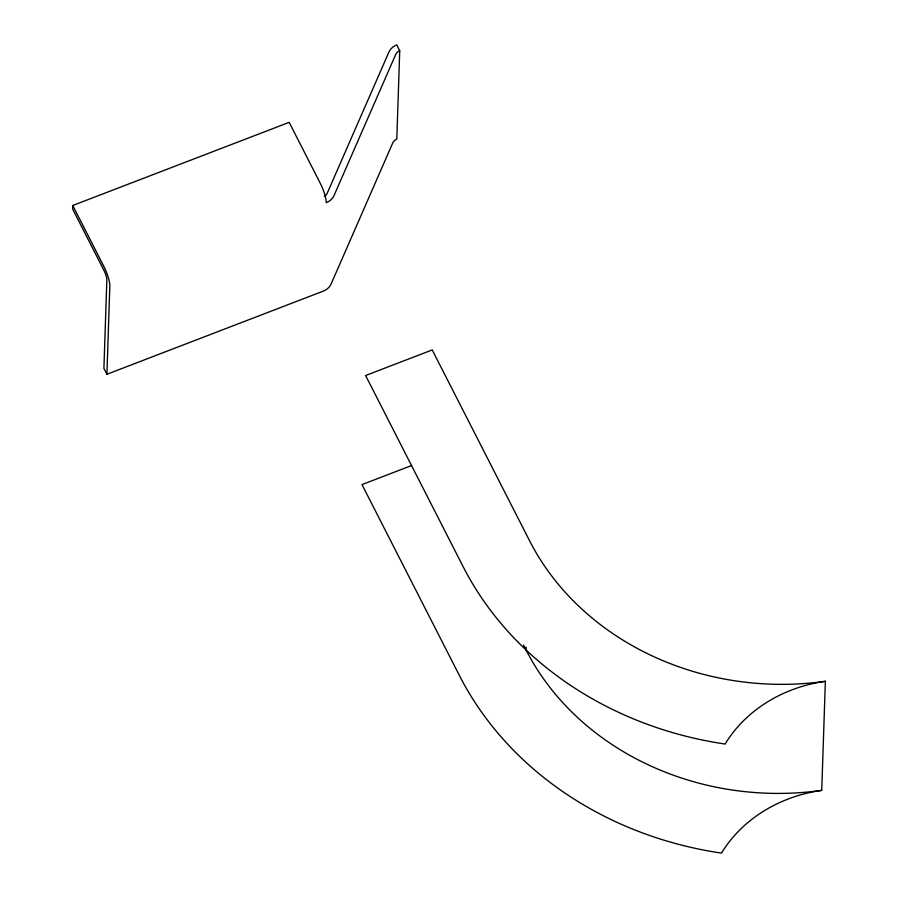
<?xml version="1.0" encoding="UTF-8"?>
<svg xmlns="http://www.w3.org/2000/svg" width="898" height="898" viewBox="0 0 898 898"><rect width="100%" height="100%" fill="white"/><g stroke="black" fill="none" stroke-linecap="round" stroke-linejoin="round"><path stroke-width="1.35" d="M399.733 50.748A7.599 6.656 1.9 0 0 395.737 54.419L334.067 195.495A14.907 13.032 1.9 0 1 326.232 202.69A14.907 3.143 69 0 0 320.384 183.529L289.167 122.341L72.76 205.485L72.637 209.032L103.865 270.219A7.599 1.605 69 0 1 106.851 279.996L103.91 368.427L106.896 374.275L323.302 291.12A14.907 13.032 1.9 0 0 331.137 283.936L392.796 142.849A7.599 6.656 1.9 0 1 396.793 139.179L399.733 50.748L396.748 44.9A14.907 13.032 1.9 0 0 388.913 52.095L327.242 193.171A7.599 6.656 1.9 0 1 324.301 196.348M106.896 374.275L109.837 285.845A14.907 3.143 69 0 0 103.977 266.684L72.76 205.485M825.363 681.301A139.92 122.375 1.9 0 0 725.113 744.038A346.763 303.288 1.9 0 1 463.02 566.447L365.609 375.521L432.219 349.928L529.629 540.854A273.767 239.44 1.9 0 0 825.363 681.301L821.737 790.375A273.767 239.44 1.9 0 1 526.015 649.916L526.105 647.121M411.621 465.523L361.995 484.594L459.406 675.52A346.763 303.288 1.9 0 0 721.498 853.1A139.92 122.375 1.9 0 1 821.737 790.375M523.467 644.932L526.015 649.916"/></g></svg>
